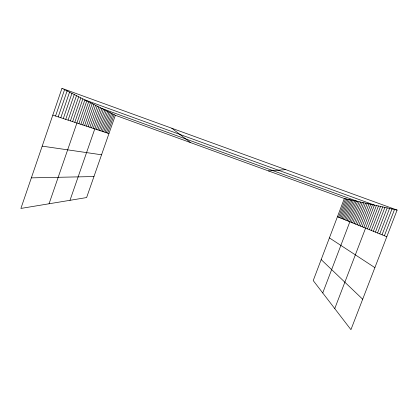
<?xml version="1.0" encoding="UTF-8"?>
<svg xmlns="http://www.w3.org/2000/svg" width="418" height="418" viewBox="0 0 418 418"><rect width="100%" height="100%" fill="white"/><g stroke="black" fill="none" stroke-linecap="round" stroke-linejoin="round"><path stroke-width="0.63" d="M61.958 88.339L20.9 208.43L86.615 197.562L115.347 115.269L61.958 88.339L397.1 210.076L350.932 329.661L313.223 280.567L344.354 198.508L397.1 210.076M55.547 116.016L64.571 89.656M58.206 116.888L67.099 90.931M60.793 117.735L69.555 92.169M63.296 118.56L71.943 93.371M65.73 119.36L74.258 94.541M68.092 120.133L76.504 95.675M70.391 120.891L78.688 96.777M72.622 121.622L80.81 97.849M74.796 122.338L82.879 98.888M49.052 203.775L84.885 99.902L374.408 205.102L334.75 308.594M78.908 123.686L86.787 100.863M80.852 124.324L88.637 101.793M82.748 124.945L90.44 102.703M84.598 125.557L92.195 103.591M86.401 126.147L93.914 104.458M88.161 126.727L95.586 105.299M89.88 127.291L97.216 106.125M91.558 127.84L98.81 106.93M93.193 128.378L100.367 107.713M69.994 200.311L101.887 108.481L357.62 201.419L322.738 292.955M96.359 129.418L103.371 109.229M97.885 129.92L104.824 109.96M99.379 130.411L106.245 110.676M100.837 130.886L107.63 111.376M102.269 131.356L108.988 112.061M103.664 131.816L110.315 112.729M105.033 132.266L111.616 113.388M106.371 132.705L112.886 114.025M107.682 133.133L114.13 114.652M338.559 217.198L345.555 198.769M339.709 217.663L346.778 199.041M340.884 218.139L348.032 199.313M342.081 218.624L349.312 199.595M343.309 219.121L350.618 199.882M344.557 219.628L351.956 200.175M345.838 220.15L353.325 200.478M347.149 220.678L354.725 200.781M348.492 221.221L356.157 201.095M351.266 222.345L359.119 201.748M352.703 222.93L360.656 202.082M354.177 223.525L362.228 202.427M355.687 224.137L363.838 202.782M357.233 224.764L365.489 203.143M358.816 225.406L367.187 203.514M360.441 226.065L368.922 203.895M362.108 226.739L370.703 204.287M363.822 227.434L372.532 204.689M367.432 228.897L376.393 205.536M369.345 229.67L378.436 205.985M371.309 230.47L380.537 206.445M373.331 231.285L382.695 206.92M375.416 232.131L384.921 207.406M377.558 232.998L387.209 207.908M379.763 233.892L389.571 208.425M382.036 234.817L392.006 208.958M384.382 235.762L394.514 209.512M268.434 170.915L285.755 169.635M31.35 177.859L93.951 176.548M42.197 146.133L101.553 154.785M52.804 115.117L108.962 133.556M115.347 115.269L344.354 198.508M337.436 216.743L386.807 236.745M329.405 237.91L374.878 267.635M171.808 128.242L190.571 142.611M321.176 259.609L362.683 299.225"/></g></svg>
